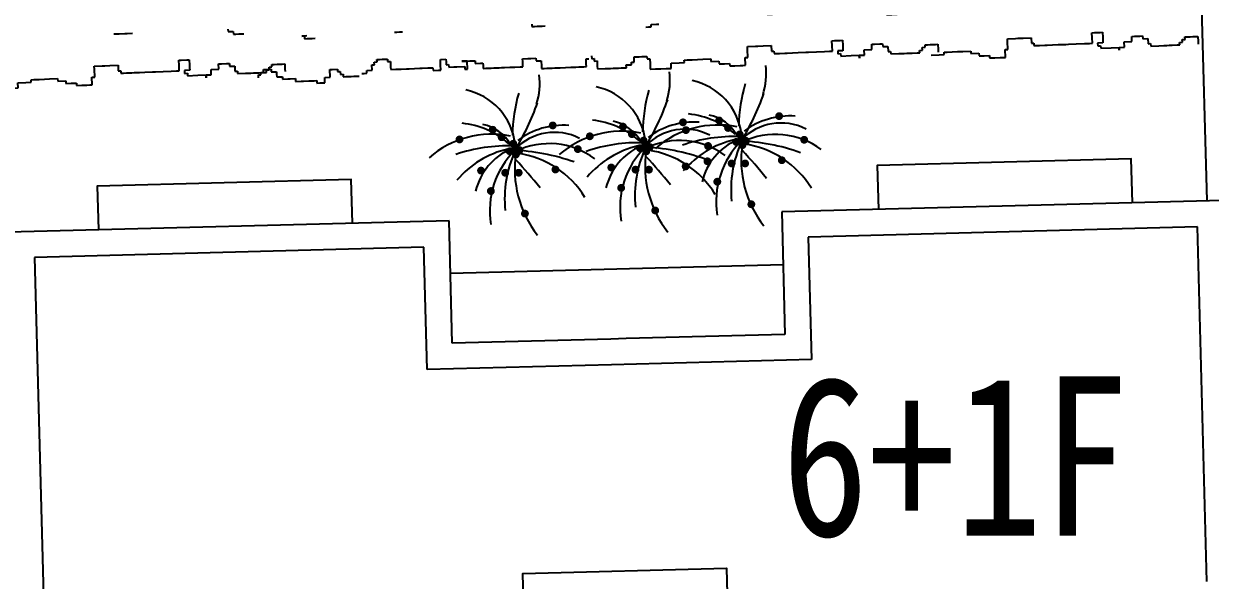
# Model space of a CAD drawing. Extents: x 302512 to 1034855, y -184136 to 410364.
# Drawn here: x 548761 to 567161, y -30186 to -21555 of the extents above; entities that cross this region are included whole.
import ezdxf

# ---------------------------------------------------------------- set-up
doc = ezdxf.new("R2010")
doc.units = 0
doc.header["$MEASUREMENT"] = 0
for name, color, linetype in [('TREE', 3, 'Continuous'), ('WALL', 4, 'Continuous'), ('WZ', 2, 'Continuous'), ('总图线11', 41, 'Continuous'), ('树', 80, 'Continuous'), ('环境', 8, 'Continuous')]:
    doc.layers.add(name, color=color, linetype=linetype)
doc.styles.add('-黑体', font='', dxfattribs={"width": 0.8})
doc.styles.get('-黑体').set_extended_font_data('黑体')

# ---------------------------------------------------------------- blocks, each defined once
blk = doc.blocks.new('A$C1DC86410')
at = {"layer": 'WZ'}
for p, q in [((2100.231635808945, 14919.89505699277), (8940.231635808945, 14919.89505699277)), ((8940.231635808945, 14919.89505699277), (8940.231635808945, 13019.89505699277)), ((14100.23163580894, 14919.89505699277), (20940.23163580894, 14919.89505699277)), ((14100.23163580894, 13019.89505699277), (14100.23163580894, 14919.89505699277)), ((2500.231635808945, 14519.89505700022), (8540.23163574934, 14519.89505697787)), ((2500.231635808945, 9019.89505700022), (2500.231635808945, 14519.89505700022)), ((8540.23163574934, 14519.89505697787), (8540.231635928154, 12619.89505699277)), ((14500.23163580894, 14519.89505699277), (20540.23163580894, 14519.89505699277)), ((14500.23163574934, 12619.89505700022), (14500.23163580894, 14519.89505699277)), ((20540.23163580894, 14519.89505699277), (20540.23163580894, 9019.89505699277)), ((8940.231635808945, 13019.89505699277), (11400.23163580894, 13019.89505699277)), ((11400.23163580894, 13019.89505699277), (11640.23163580894, 13019.89505699277)), ((11640.23163580894, 13019.89505699277), (14100.23163580894, 13019.89505699277)), ((8540.231635928154, 12619.89505699277), (11640.23163580894, 12619.89505699277)), ((11640.23163580894, 12619.89505699277), (14500.23163574934, 12619.89505700022))]:
    blk.add_line(p, q, dxfattribs=at)
for points in [[(3500.231635808945, 14919.89505699277), (3500.231635808945, 15599.89505699277), (7440.231635808945, 15599.89505699277), (7440.231635808945, 14919.89505699277)], [(15600.23163580894, 14919.89505699277), (15600.23163580894, 15599.89505699277), (19540.23163580894, 15599.89505699277), (19540.23163580894, 14919.89505699277)], [(8940.231635808945, 14099.89505699277), (14100.23163580894, 14099.89505700022)], [(12860.23163580894, 2879.89505700022), (13100.23163580894, 2879.89505700022), (13100.23163580894, 9419.89505699277), (9940.23163586855, 9419.89505699277), (9940.23163586855, 2880.792160868645), (10180.23163586855, 2879.895056992769)]]:
    blk.add_lwpolyline(points, dxfattribs=at)
blk = doc.blocks.new('M_F21')
at = {"color": 3, "linetype": 'Continuous'}
for p, q in [((-3012.944230197692, 96.53040555106963), (-2983.991665451058, 96.53040555106963)), ((-3012.944230197692, 96.53040555106963), (-3012.944230197692, 96.53040555106963)), ((-2958.658171297752, 96.53040555106963), (-3012.944230197692, 96.53040555106963)), ((-2983.991665451058, 96.53040555106963), (-2983.991665451058, 67.59728470266418)), ((-2983.991665451058, 67.59728470266418), (-2958.658171297752, 67.59728470266418)), ((-2958.658171297752, 67.59728470266418), (-2929.705606551118, 67.59728470266418)), ((-2958.658171297752, 67.59728470266418), (-2958.658171297752, 67.59728470266418)), ((-2929.705606551118, 67.59728470266418), (-2904.372112397812, 67.59728470266418)), ((-2929.705606551118, 67.59728470266418), (-2929.705606551118, 67.59728470266418)), ((-2904.372112397812, 67.59728470266418), (-2875.419547651178, 67.59728470266418)), ((-2904.372112397812, 67.59728470266418), (-2904.372112397812, 67.59728470266418)), ((-2875.419547651178, 67.59728470266418), (-2875.419547651178, 67.59728470266418)), ((-2053.890522965425, 96.53040555106963), (-2028.55702881212, 96.53040555106963)), ((-2028.55702881212, 96.53040555106963), (-1999.604464065485, 96.53040555106963)), ((-2028.55702881212, 96.53040555106963), (-2028.55702881212, 96.53040555106963)), ((-1999.604464065485, 96.53040555106963), (-1970.651899318851, 96.53040555106963)), ((-1999.604464065485, 96.53040555106963), (-1999.604464065485, 96.53040555106963)), ((-1970.651899318851, 96.53040555106963), (-1970.651899318851, 96.53040555106963)), ((-631.595779787006, 121.8468862934224), (-631.595779787006, 96.53040555106963)), ((-631.595779787006, 96.53040555106963), (-602.6432150403707, 96.53040555106963)), ((-631.595779787006, 96.53040555106963), (-631.595779787006, 96.53040555106963)), ((-602.6432150403707, 96.53040555106963), (-577.3097208870659, 96.53040555106963)), ((-602.6432150403707, 96.53040555106963), (-602.6432150403707, 96.53040555106963)), ((-577.3097208870659, 96.53040555106963), (-548.3571561404315, 96.53040555106963)), ((-577.3097208870659, 96.53040555106963), (-577.3097208870659, 96.53040555106963)), ((-548.3571561404315, 96.53040555106963), (-523.0236619871266, 96.53040555106963)), ((-548.3571561404315, 96.53040555106963), (-548.3571561404315, 96.53040555106963)), ((-523.0236619871266, 96.53040555106963), (-494.0710972404913, 96.53040555106963)), ((-523.0236619871266, 96.53040555106963), (-523.0236619871266, 96.53040555106963)), ((-494.0710972404913, 96.53040555106963), (-494.0710972404913, 96.53040555106963)), ((544.6021630450196, 42.28080396031146), (573.5547277916558, 42.28080396031146)), ((573.5547277916558, 42.28080396031146), (602.5072925382883, 42.28080396031146)), ((573.5547277916558, 42.28080396031146), (573.5547277916558, 42.28080396031146)), ((602.5072925382883, 67.59728470266418), (656.7933514382294, 67.59728470266418)), ((602.5072925382883, 67.59728470266418), (602.5072925382883, 67.59728470266418)), ((602.5072925382883, 42.28080396031146), (602.5072925382883, 67.59728470266418)), ((602.5072925382883, 42.28080396031146), (602.5072925382883, 42.28080396031146)), ((656.7933514382294, 67.59728470266418), (682.1268455915342, 67.59728470266418)), ((656.7933514382294, 67.59728470266418), (656.7933514382294, 67.59728470266418)), ((682.1268455915342, 67.59728470266418), (682.1268455915342, 67.59728470266418)), ((1804.038729523621, 121.8468862934224), (1858.324788423561, 121.8468862934224)), ((1858.324788423561, 121.8468862934224), (1916.229917916829, 121.8468862934224)), ((1858.324788423561, 121.8468862934224), (1858.324788423561, 121.8468862934224)), ((1916.229917916829, 121.8468862934224), (1941.563412070134, 121.8468862934224)), ((1916.229917916829, 121.8468862934224), (1916.229917916829, 121.8468862934224)), ((1941.563412070134, 121.8468862934224), (1995.849470970075, 121.8468862934224)), ((1941.563412070134, 121.8468862934224), (1941.563412070134, 121.8468862934224)), ((1995.849470970075, 121.8468862934224), (1995.849470970075, 121.8468862934224)), ((2983.855742948977, 121.8468862934224), (2983.855742948977, 96.53040555106963)), ((2983.855742948977, 96.53040555106963), (3038.141801848917, 96.53040555106963)), ((2983.855742948977, 96.53040555106963), (2983.855742948977, 96.53040555106963)), ((3038.141801848917, 96.53040555106963), (3038.141801848917, 67.59728470266418)), ((3038.141801848917, 67.59728470266418), (3063.47529600222, 67.59728470266418)), ((3063.47529600222, 67.59728470266418), (3092.427860748856, 67.59728470266418)), ((3063.47529600222, 67.59728470266418), (3063.47529600222, 67.59728470266418)), ((3092.427860748856, 67.59728470266418), (3117.761354902159, 67.59728470266418)), ((3092.427860748856, 67.59728470266418), (3092.427860748856, 67.59728470266418)), ((3117.761354902159, 67.59728470266418), (3146.713919648795, 67.59728470266418)), ((3117.761354902159, 67.59728470266418), (3117.761354902159, 67.59728470266418)), ((3146.713919648795, 67.59728470266418), (3146.713919648795, 67.59728470266418)), ((-3421.899207243904, -232.5838440995267), (-3396.565713090598, -232.5838440995267)), ((-3421.899207243904, -261.5169649479303), (-3421.899207243904, -232.5838440995267)), ((-3396.565713090598, -232.5838440995267), (-3367.613148343964, -232.5838440995267)), ((-3396.565713090598, -232.5838440995267), (-3396.565713090598, -232.5838440995267)), ((-3367.613148343964, -232.5838440995267), (-3342.279654190659, -232.5838440995267)), ((-3367.613148343964, -232.5838440995267), (-3367.613148343964, -232.5838440995267)), ((-3342.279654190659, -232.5838440995267), (-3342.279654190659, -261.5169649479303)), ((-3342.279654190659, -232.5838440995267), (-3342.279654190659, -232.5838440995267)), ((-2299.987323311818, -232.5838440995267), (-2274.653829158513, -232.5838440995267)), ((-2299.987323311818, -286.833445690283), (-2299.987323311818, -232.5838440995267)), ((-2274.653829158513, -203.6507232511231), (-2245.701264411879, -203.6507232511231)), ((-2274.653829158513, -203.6507232511231), (-2274.653829158513, -203.6507232511231)), ((-2274.653829158513, -232.5838440995267), (-2274.653829158513, -203.6507232511231)), ((-2245.701264411879, -178.3342425087685), (-2220.367770258573, -178.3342425087685)), ((-2245.701264411879, -178.3342425087685), (-2245.701264411879, -178.3342425087685)), ((-2245.701264411879, -203.6507232511231), (-2245.701264411879, -178.3342425087685)), ((-2245.701264411879, -203.6507232511231), (-2245.701264411879, -203.6507232511231)), ((-2220.367770258573, -178.3342425087685), (-2191.415205511938, -178.3342425087685)), ((-2220.367770258573, -178.3342425087685), (-2220.367770258573, -178.3342425087685)), ((-2191.415205511938, -178.3342425087685), (-2162.462640765304, -178.3342425087685)), ((-2191.415205511938, -178.3342425087685), (-2191.415205511938, -178.3342425087685)), ((-2162.462640765304, -178.3342425087685), (-2137.129146611998, -178.3342425087685)), ((-2162.462640765304, -178.3342425087685), (-2162.462640765304, -178.3342425087685)), ((-2137.129146611998, -178.3342425087685), (-2137.129146611998, -203.6507232511231)), ((-2137.129146611998, -203.6507232511231), (-2108.176581865364, -203.6507232511231)), ((-2108.176581865364, -203.6507232511231), (-2108.176581865364, -232.5838440995267)), ((-2108.176581865364, -203.6507232511231), (-2108.176581865364, -203.6507232511231)), ((-2108.176581865364, -232.5838440995267), (-2108.176581865364, -261.5169649479303)), ((-2108.176581865364, -232.5838440995267), (-2108.176581865364, -232.5838440995267)), ((-1590.649487019273, -203.6507232511231), (-1532.744357526004, -203.6507232511231)), ((-1590.649487019273, -203.6507232511231), (-1590.649487019273, -203.6507232511231)), ((-1590.649487019273, -261.5169649479303), (-1590.649487019273, -203.6507232511231)), ((-1532.744357526004, -203.6507232511231), (-1532.744357526004, -232.5838440995267)), ((-1532.744357526004, -203.6507232511231), (-1532.744357526004, -203.6507232511231)), ((-1532.744357526004, -232.5838440995267), (-1532.744357526004, -261.5169649479303)), ((-1532.744357526004, -232.5838440995267), (-1532.744357526004, -232.5838440995267)), ((-1369.886180826185, -232.5838440995267), (-1315.600121926245, -232.5838440995267)), ((-1315.600121926245, -232.5838440995267), (-1369.886180826185, -232.5838440995267)), ((-1315.600121926245, -232.5838440995267), (-1286.647557179611, -232.5838440995267)), ((-1315.600121926245, -232.5838440995267), (-1315.600121926245, -232.5838440995267)), ((-1315.600121926245, -315.7665665386885), (-1315.600121926245, -232.5838440995267)), ((-1286.647557179611, -232.5838440995267), (-1261.314063026306, -232.5838440995267)), ((-1286.647557179611, -232.5838440995267), (-1286.647557179611, -232.5838440995267)), ((-1261.314063026306, -232.5838440995267), (-1232.361498279671, -232.5838440995267)), ((-1261.314063026306, -232.5838440995267), (-1261.314063026306, -232.5838440995267)), ((-1232.361498279671, -232.5838440995267), (-1232.361498279671, -261.5169649479303)), ((-740.1678975868845, -232.5838440995267), (-685.8818386869452, -232.5838440995267)), ((-740.1678975868845, -261.5169649479303), (-740.1678975868845, -232.5838440995267)), ((-685.8818386869452, -232.5838440995267), (-656.9292739403108, -232.5838440995267)), ((-685.8818386869452, -232.5838440995267), (-685.8818386869452, -232.5838440995267)), ((-656.9292739403108, -232.5838440995267), (-602.6432150403707, -232.5838440995267)), ((-656.9292739403108, -232.5838440995267), (-656.9292739403108, -232.5838440995267)), ((-602.6432150403707, -232.5838440995267), (-602.6432150403707, -261.5169649479303)), ((-602.6432150403707, -232.5838440995267), (-602.6432150403707, -232.5838440995267)), ((-27.21099070101081, -232.5838440995267), (-27.21099070101081, -261.5169649479303)), ((1586.894493923861, -203.6507232511231), (1670.133117570436, -203.6507232511231)), ((1586.894493923861, -232.5838440995267), (1586.894493923861, -203.6507232511231)), ((1586.894493923861, -232.5838440995267), (1586.894493923861, -232.5838440995267)), ((1586.894493923861, -315.7665665386885), (1586.894493923861, -232.5838440995267)), ((1670.133117570436, -203.6507232511231), (1695.466611723741, -203.6507232511231)), ((1670.133117570436, -203.6507232511231), (1670.133117570436, -203.6507232511231)), ((1695.466611723741, -203.6507232511231), (1749.752670623682, -203.6507232511231)), ((1695.466611723741, -203.6507232511231), (1695.466611723741, -203.6507232511231)), ((1749.752670623682, -203.6507232511231), (1832.991294270254, -203.6507232511231)), ((1749.752670623682, -203.6507232511231), (1749.752670623682, -203.6507232511231)), ((1832.991294270254, -203.6507232511231), (1832.991294270254, -261.5169649479303)), ((2462.709577509555, -178.3342425087685), (2488.043071662862, -178.3342425087685)), ((2462.709577509555, -178.3342425087685), (2462.709577509555, -178.3342425087685)), ((2462.709577509555, -232.5838440995267), (2462.709577509555, -178.3342425087685)), ((2462.709577509555, -232.5838440995267), (2462.709577509555, -232.5838440995267)), ((2462.709577509555, -286.833445690283), (2462.709577509555, -232.5838440995267)), ((2488.043071662862, -178.3342425087685), (2545.94820115613, -178.3342425087685)), ((2488.043071662862, -178.3342425087685), (2488.043071662862, -178.3342425087685)), ((2545.94820115613, -178.3342425087685), (2571.281695309433, -178.3342425087685)), ((2545.94820115613, -178.3342425087685), (2545.94820115613, -178.3342425087685)), ((2571.281695309433, -178.3342425087685), (2571.281695309433, -232.5838440995267)), ((2571.281695309433, -232.5838440995267), (2571.281695309433, -261.5169649479303)), ((2571.281695309433, -232.5838440995267), (2571.281695309433, -232.5838440995267)), ((2871.664554555766, -232.5838440995267), (2900.617119302402, -232.5838440995267)), ((2871.664554555766, -286.833445690283), (2871.664554555766, -232.5838440995267)), ((2900.617119302402, -232.5838440995267), (2954.903178202341, -232.5838440995267)), ((2900.617119302402, -232.5838440995267), (2900.617119302402, -232.5838440995267)), ((2954.903178202341, -232.5838440995267), (2983.855742948977, -232.5838440995267)), ((2954.903178202341, -232.5838440995267), (2954.903178202341, -232.5838440995267)), ((2983.855742948977, -232.5838440995267), (2983.855742948977, -261.5169649479303)), ((-3476.185266143844, -286.833445690283), (-3450.851771990539, -286.833445690283)), ((-3476.185266143844, -286.833445690283), (-3476.185266143844, -286.833445690283)), ((-3476.185266143844, -315.7665665386885), (-3476.185266143844, -286.833445690283)), ((-3450.851771990539, -261.5169649479303), (-3421.899207243904, -261.5169649479303)), ((-3450.851771990539, -286.833445690283), (-3450.851771990539, -261.5169649479303)), ((-3342.279654190659, -261.5169649479303), (-3313.327089444025, -261.5169649479303)), ((-3342.279654190659, -261.5169649479303), (-3342.279654190659, -261.5169649479303)), ((-3313.327089444025, -261.5169649479303), (-3287.99359529072, -261.5169649479303)), ((-3313.327089444025, -261.5169649479303), (-3313.327089444025, -261.5169649479303)), ((-3287.99359529072, -261.5169649479303), (-3287.99359529072, -286.833445690283)), ((-3287.99359529072, -261.5169649479303), (-3287.99359529072, -261.5169649479303)), ((-3287.99359529072, -286.833445690283), (-3287.99359529072, -315.7665665386885)), ((-3287.99359529072, -286.833445690283), (-3287.99359529072, -286.833445690283)), ((-3287.99359529072, -315.7665665386885), (-3259.041030544086, -315.7665665386885)), ((-3287.99359529072, -315.7665665386885), (-3287.99359529072, -315.7665665386885)), ((-3259.041030544086, -315.7665665386885), (-3230.088465797451, -315.7665665386885)), ((-3259.041030544086, -315.7665665386885), (-3259.041030544086, -315.7665665386885)), ((-3230.088465797451, -315.7665665386885), (-3230.088465797451, -341.0830472810412)), ((-3230.088465797451, -341.0830472810412), (-3175.802406897511, -341.0830472810412)), ((-3175.802406897511, -341.0830472810412), (-3150.468912744205, -341.0830472810412)), ((-3175.802406897511, -341.0830472810412), (-3175.802406897511, -341.0830472810412)), ((-3150.468912744205, -341.0830472810412), (-3096.182853844266, -341.0830472810412)), ((-3150.468912744205, -341.0830472810412), (-3150.468912744205, -341.0830472810412)), ((-3096.182853844266, -341.0830472810412), (-3096.182853844266, -370.0161681294448)), ((-2792.180924004604, -341.0830472810412), (-2737.894865104665, -341.0830472810412)), ((-2792.180924004604, -395.3326488717994), (-2792.180924004604, -341.0830472810412)), ((-2737.894865104665, -261.5169649479303), (-2712.561370951359, -261.5169649479303)), ((-2737.894865104665, -261.5169649479303), (-2737.894865104665, -261.5169649479303)), ((-2737.894865104665, -341.0830472810412), (-2737.894865104665, -261.5169649479303)), ((-2712.561370951359, -261.5169649479303), (-2658.275312051419, -261.5169649479303)), ((-2712.561370951359, -261.5169649479303), (-2712.561370951359, -261.5169649479303)), ((-2658.275312051419, -261.5169649479303), (-2658.275312051419, -286.833445690283)), ((-2658.275312051419, -261.5169649479303), (-2658.275312051419, -261.5169649479303)), ((-2658.275312051419, -286.833445690283), (-2629.322747304785, -286.833445690283)), ((-2658.275312051419, -286.833445690283), (-2658.275312051419, -286.833445690283)), ((-2629.322747304785, -286.833445690283), (-2629.322747304785, -315.7665665386885)), ((-2629.322747304785, -315.7665665386885), (-2600.37018255815, -315.7665665386885)), ((-2600.37018255815, -315.7665665386885), (-2600.37018255815, -341.0830472810412)), ((-2600.37018255815, -341.0830472810412), (-2575.036688404845, -341.0830472810412)), ((-2575.036688404845, -341.0830472810412), (-2546.084123658211, -341.0830472810412)), ((-2575.036688404845, -341.0830472810412), (-2575.036688404845, -341.0830472810412)), ((-2546.084123658211, -341.0830472810412), (-2520.750629504906, -341.0830472810412)), ((-2546.084123658211, -341.0830472810412), (-2546.084123658211, -341.0830472810412)), ((-2520.750629504906, -341.0830472810412), (-2491.798064758272, -341.0830472810412)), ((-2520.750629504906, -341.0830472810412), (-2520.750629504906, -341.0830472810412)), ((-2491.798064758272, -341.0830472810412), (-2466.464570604966, -341.0830472810412)), ((-2491.798064758272, -341.0830472810412), (-2491.798064758272, -341.0830472810412)), ((-2466.464570604966, -341.0830472810412), (-2437.512005858332, -341.0830472810412)), ((-2466.464570604966, -341.0830472810412), (-2466.464570604966, -341.0830472810412)), ((-2437.512005858332, -341.0830472810412), (-2437.512005858332, -341.0830472810412)), ((-2408.559441111697, -315.7665665386885), (-2383.225946958391, -315.7665665386885)), ((-2383.225946958391, -315.7665665386885), (-2354.273382211757, -315.7665665386885)), ((-2383.225946958391, -315.7665665386885), (-2383.225946958391, -315.7665665386885)), ((-2354.273382211757, -286.833445690283), (-2299.987323311818, -286.833445690283)), ((-2354.273382211757, -315.7665665386885), (-2354.273382211757, -286.833445690283)), ((-2354.273382211757, -315.7665665386885), (-2354.273382211757, -315.7665665386885)), ((-2108.176581865364, -261.5169649479303), (-2108.176581865364, -286.833445690283)), ((-2108.176581865364, -261.5169649479303), (-2108.176581865364, -261.5169649479303)), ((-2108.176581865364, -286.833445690283), (-2053.890522965425, -286.833445690283)), ((-2108.176581865364, -286.833445690283), (-2108.176581865364, -286.833445690283)), ((-2053.890522965425, -286.833445690283), (-2028.55702881212, -286.833445690283)), ((-2053.890522965425, -286.833445690283), (-2053.890522965425, -286.833445690283)), ((-2028.55702881212, -286.833445690283), (-1999.604464065485, -286.833445690283)), ((-2028.55702881212, -286.833445690283), (-2028.55702881212, -286.833445690283)), ((-1999.604464065485, -286.833445690283), (-1945.318405165545, -286.833445690283)), ((-1999.604464065485, -286.833445690283), (-1999.604464065485, -286.833445690283)), ((-1945.318405165545, -286.833445690283), (-1916.365840418911, -286.833445690283)), ((-1945.318405165545, -286.833445690283), (-1945.318405165545, -286.833445690283)), ((-1916.365840418911, -286.833445690283), (-1862.079781518971, -286.833445690283)), ((-1916.365840418911, -286.833445690283), (-1916.365840418911, -286.833445690283)), ((-1862.079781518971, -286.833445690283), (-1807.793722619032, -286.833445690283)), ((-1862.079781518971, -286.833445690283), (-1862.079781518971, -286.833445690283)), ((-1807.793722619032, -286.833445690283), (-1782.460228465727, -286.833445690283)), ((-1807.793722619032, -286.833445690283), (-1807.793722619032, -286.833445690283)), ((-1782.460228465727, -286.833445690283), (-1724.555098972458, -286.833445690283)), ((-1782.460228465727, -286.833445690283), (-1782.460228465727, -286.833445690283)), ((-1724.555098972458, -286.833445690283), (-1670.269040072518, -286.833445690283)), ((-1724.555098972458, -286.833445690283), (-1724.555098972458, -286.833445690283)), ((-1670.269040072518, -286.833445690283), (-1670.269040072518, -315.7665665386885)), ((-1670.269040072518, -286.833445690283), (-1670.269040072518, -286.833445690283)), ((-1670.269040072518, -315.7665665386885), (-1615.982981172578, -315.7665665386885)), ((-1615.982981172578, -315.7665665386885), (-1590.649487019273, -315.7665665386885)), ((-1615.982981172578, -315.7665665386885), (-1615.982981172578, -315.7665665386885)), ((-1590.649487019273, -261.5169649479303), (-1590.649487019273, -261.5169649479303)), ((-1590.649487019273, -315.7665665386885), (-1590.649487019273, -261.5169649479303)), ((-1590.649487019273, -315.7665665386885), (-1590.649487019273, -315.7665665386885)), ((-1532.744357526004, -261.5169649479303), (-1507.410863372699, -261.5169649479303)), ((-1532.744357526004, -261.5169649479303), (-1532.744357526004, -261.5169649479303)), ((-1507.410863372699, -261.5169649479303), (-1507.410863372699, -286.833445690283)), ((-1507.410863372699, -286.833445690283), (-1453.124804472759, -286.833445690283)), ((-1453.124804472759, -286.833445690283), (-1424.172239726125, -286.833445690283)), ((-1453.124804472759, -286.833445690283), (-1453.124804472759, -286.833445690283)), ((-1424.172239726125, -286.833445690283), (-1340.93361607955, -286.833445690283)), ((-1424.172239726125, -286.833445690283), (-1424.172239726125, -286.833445690283)), ((-1340.93361607955, -286.833445690283), (-1340.93361607955, -315.7665665386885)), ((-1340.93361607955, -315.7665665386885), (-1315.600121926245, -315.7665665386885)), ((-1315.600121926245, -315.7665665386885), (-1315.600121926245, -315.7665665386885)), ((-1232.361498279671, -261.5169649479303), (-1178.075439379732, -261.5169649479303)), ((-1178.075439379732, -261.5169649479303), (-1152.741945226427, -261.5169649479303)), ((-1178.075439379732, -261.5169649479303), (-1178.075439379732, -261.5169649479303)), ((-1152.741945226427, -261.5169649479303), (-1152.741945226427, -286.833445690283)), ((-1152.741945226427, -261.5169649479303), (-1152.741945226427, -261.5169649479303)), ((-1152.741945226427, -286.833445690283), (-1152.741945226427, -315.7665665386885)), ((-1152.741945226427, -286.833445690283), (-1152.741945226427, -286.833445690283)), ((-1152.741945226427, -315.7665665386885), (-1123.789380479792, -315.7665665386885)), ((-1152.741945226427, -315.7665665386885), (-1152.741945226427, -315.7665665386885)), ((-1123.789380479792, -315.7665665386885), (-1069.503321579852, -315.7665665386885)), ((-1123.789380479792, -315.7665665386885), (-1123.789380479792, -315.7665665386885)), ((-1069.503321579852, -315.7665665386885), (-1040.550756833218, -315.7665665386885)), ((-1069.503321579852, -315.7665665386885), (-1069.503321579852, -315.7665665386885)), ((-1040.550756833218, -315.7665665386885), (-1015.217262679913, -315.7665665386885)), ((-1040.550756833218, -315.7665665386885), (-1040.550756833218, -315.7665665386885)), ((-1015.217262679913, -315.7665665386885), (-986.2646979332776, -315.7665665386885)), ((-1015.217262679913, -315.7665665386885), (-1015.217262679913, -315.7665665386885)), ((-986.2646979332776, -315.7665665386885), (-960.9312037799727, -315.7665665386885)), ((-986.2646979332776, -315.7665665386885), (-986.2646979332776, -315.7665665386885)), ((-960.9312037799727, -315.7665665386885), (-931.9786390333384, -315.7665665386885)), ((-960.9312037799727, -315.7665665386885), (-960.9312037799727, -315.7665665386885)), ((-931.9786390333384, -315.7665665386885), (-877.6925801333991, -315.7665665386885)), ((-931.9786390333384, -315.7665665386885), (-931.9786390333384, -315.7665665386885)), ((-877.6925801333991, -315.7665665386885), (-848.7400153867638, -315.7665665386885)), ((-877.6925801333991, -315.7665665386885), (-877.6925801333991, -315.7665665386885)), ((-848.7400153867638, -315.7665665386885), (-823.406521233459, -315.7665665386885)), ((-848.7400153867638, -315.7665665386885), (-848.7400153867638, -315.7665665386885)), ((-823.406521233459, -315.7665665386885), (-769.1204623335198, -315.7665665386885)), ((-823.406521233459, -315.7665665386885), (-823.406521233459, -315.7665665386885)), ((-769.1204623335198, -315.7665665386885), (-740.1678975868845, -315.7665665386885)), ((-769.1204623335198, -315.7665665386885), (-769.1204623335198, -315.7665665386885)), ((-740.1678975868845, -261.5169649479303), (-740.1678975868845, -261.5169649479303)), ((-740.1678975868845, -315.7665665386885), (-740.1678975868845, -261.5169649479303)), ((-602.6432150403707, -261.5169649479303), (-548.3571561404315, -261.5169649479303)), ((-548.3571561404315, -261.5169649479303), (-548.3571561404315, -315.7665665386885)), ((-548.3571561404315, -315.7665665386885), (-548.3571561404315, -341.0830472810412)), ((-548.3571561404315, -315.7665665386885), (-548.3571561404315, -315.7665665386885)), ((-548.3571561404315, -341.0830472810412), (-523.0236619871266, -341.0830472810412)), ((-548.3571561404315, -341.0830472810412), (-548.3571561404315, -341.0830472810412)), ((-523.0236619871266, -341.0830472810412), (-494.0710972404913, -341.0830472810412)), ((-523.0236619871266, -341.0830472810412), (-523.0236619871266, -341.0830472810412)), ((-494.0710972404913, -341.0830472810412), (-439.7850383405521, -341.0830472810412)), ((-494.0710972404913, -341.0830472810412), (-494.0710972404913, -341.0830472810412)), ((-439.7850383405521, -341.0830472810412), (-410.8324735939177, -341.0830472810412)), ((-439.7850383405521, -341.0830472810412), (-439.7850383405521, -341.0830472810412)), ((-410.8324735939177, -341.0830472810412), (-385.4989794406129, -341.0830472810412)), ((-410.8324735939177, -341.0830472810412), (-410.8324735939177, -341.0830472810412)), ((-385.4989794406129, -341.0830472810412), (-356.5464146939776, -341.0830472810412)), ((-385.4989794406129, -341.0830472810412), (-385.4989794406129, -341.0830472810412)), ((-356.5464146939776, -341.0830472810412), (-302.2603557940383, -341.0830472810412)), ((-356.5464146939776, -341.0830472810412), (-356.5464146939776, -341.0830472810412)), ((-302.2603557940383, -341.0830472810412), (-247.9742968940982, -341.0830472810412)), ((-302.2603557940383, -341.0830472810412), (-302.2603557940383, -341.0830472810412)), ((-247.9742968940982, -341.0830472810412), (-193.688237994159, -341.0830472810412)), ((-247.9742968940982, -341.0830472810412), (-247.9742968940982, -341.0830472810412)), ((-193.688237994159, -341.0830472810412), (-164.7356732475246, -341.0830472810412)), ((-193.688237994159, -341.0830472810412), (-193.688237994159, -341.0830472810412)), ((-164.7356732475246, -341.0830472810412), (-110.4496143475844, -341.0830472810412)), ((-164.7356732475246, -341.0830472810412), (-164.7356732475246, -341.0830472810412)), ((-110.4496143475844, -341.0830472810412), (-85.11612019427957, -341.0830472810412)), ((-110.4496143475844, -341.0830472810412), (-110.4496143475844, -341.0830472810412)), ((-85.11612019427957, -261.5169649479303), (-56.16355544764519, -261.5169649479303)), ((-85.11612019427957, -261.5169649479303), (-85.11612019427957, -261.5169649479303)), ((-85.11612019427957, -315.7665665386885), (-85.11612019427957, -261.5169649479303)), ((-85.11612019427957, -315.7665665386885), (-85.11612019427957, -315.7665665386885)), ((-85.11612019427957, -341.0830472810412), (-85.11612019427957, -315.7665665386885)), ((-85.11612019427957, -341.0830472810412), (-85.11612019427957, -341.0830472810412)), ((-56.16355544764519, -261.5169649479303), (-56.16355544764519, -261.5169649479303)), ((-27.21099070101081, -261.5169649479303), (-1.87749654770505, -261.5169649479303)), ((-1.87749654770505, -261.5169649479303), (-1.87749654770505, -286.833445690283)), ((-1.87749654770505, -286.833445690283), (27.07506819892933, -286.833445690283)), ((-1.87749654770505, -286.833445690283), (-1.87749654770505, -286.833445690283)), ((27.07506819892933, -286.833445690283), (27.07506819892933, -315.7665665386885)), ((27.07506819892933, -286.833445690283), (27.07506819892933, -286.833445690283)), ((27.07506819892933, -315.7665665386885), (27.07506819892933, -341.0830472810412)), ((27.07506819892933, -315.7665665386885), (27.07506819892933, -315.7665665386885)), ((27.07506819892933, -341.0830472810412), (27.07506819892933, -370.0161681294448)), ((27.07506819892933, -341.0830472810412), (27.07506819892933, -341.0830472810412)), ((327.4579274452626, -341.0830472810412), (352.7914215985656, -341.0830472810412)), ((327.4579274452626, -370.0161681294448), (327.4579274452626, -341.0830472810412)), ((352.7914215985656, -341.0830472810412), (381.7439863452018, -341.0830472810412)), ((352.7914215985656, -341.0830472810412), (352.7914215985656, -341.0830472810412)), ((381.7439863452018, -315.7665665386885), (410.6965510918362, -315.7665665386885)), ((381.7439863452018, -341.0830472810412), (381.7439863452018, -315.7665665386885)), ((410.6965510918362, -261.5169649479303), (464.9826099917755, -261.5169649479303)), ((410.6965510918362, -261.5169649479303), (410.6965510918362, -261.5169649479303)), ((410.6965510918362, -315.7665665386885), (410.6965510918362, -261.5169649479303)), ((464.9826099917755, -261.5169649479303), (490.3161041450803, -261.5169649479303)), ((464.9826099917755, -261.5169649479303), (464.9826099917755, -261.5169649479303)), ((490.3161041450803, -261.5169649479303), (519.2686688917165, -261.5169649479303)), ((490.3161041450803, -261.5169649479303), (490.3161041450803, -261.5169649479303)), ((519.2686688917165, -261.5169649479303), (544.6021630450196, -261.5169649479303)), ((519.2686688917165, -261.5169649479303), (519.2686688917165, -261.5169649479303)), ((544.6021630450196, -261.5169649479303), (544.6021630450196, -286.833445690283)), ((544.6021630450196, -286.833445690283), (573.5547277916558, -286.833445690283)), ((573.5547277916558, -286.833445690283), (573.5547277916558, -341.0830472810412)), ((573.5547277916558, -341.0830472810412), (573.5547277916558, -370.0161681294448)), ((573.5547277916558, -341.0830472810412), (573.5547277916558, -341.0830472810412)), ((790.6989633914127, -341.0830472810412), (873.9375870379881, -341.0830472810412)), ((790.6989633914127, -395.3326488717994), (790.6989633914127, -341.0830472810412)), ((873.9375870379881, -341.0830472810412), (928.2236459379274, -341.0830472810412)), ((873.9375870379881, -341.0830472810412), (873.9375870379881, -341.0830472810412)), ((928.2236459379274, -315.7665665386885), (957.1762106845617, -315.7665665386885)), ((928.2236459379274, -341.0830472810412), (928.2236459379274, -315.7665665386885)), ((957.1762106845617, -315.7665665386885), (1011.462269584503, -315.7665665386885)), ((957.1762106845617, -315.7665665386885), (957.1762106845617, -315.7665665386885)), ((1011.462269584503, -315.7665665386885), (1065.748328484442, -315.7665665386885)), ((1011.462269584503, -315.7665665386885), (1011.462269584503, -315.7665665386885)), ((1065.748328484442, -315.7665665386885), (1120.034387384381, -315.7665665386885)), ((1065.748328484442, -315.7665665386885), (1065.748328484442, -315.7665665386885)), ((1120.034387384381, -315.7665665386885), (1203.273011030955, -315.7665665386885)), ((1120.034387384381, -315.7665665386885), (1120.034387384381, -315.7665665386885)), ((1203.273011030955, -315.7665665386885), (1203.273011030955, -341.0830472810412)), ((1203.273011030955, -341.0830472810412), (1286.511634677528, -341.0830472810412)), ((1286.511634677528, -341.0830472810412), (1286.511634677528, -370.0161681294448)), ((1557.941929177228, -315.7665665386885), (1586.894493923861, -315.7665665386885)), ((1557.941929177228, -395.3326488717994), (1557.941929177228, -315.7665665386885)), ((1832.991294270254, -261.5169649479303), (1858.324788423561, -261.5169649479303)), ((1858.324788423561, -261.5169649479303), (1858.324788423561, -286.833445690283)), ((1858.324788423561, -286.833445690283), (1887.277353170195, -286.833445690283)), ((1858.324788423561, -286.833445690283), (1858.324788423561, -286.833445690283)), ((1887.277353170195, -286.833445690283), (1916.229917916829, -286.833445690283)), ((1887.277353170195, -286.833445690283), (1887.277353170195, -286.833445690283)), ((1916.229917916829, -286.833445690283), (1970.515976816769, -286.833445690283)), ((1916.229917916829, -286.833445690283), (1916.229917916829, -286.833445690283)), ((1970.515976816769, -286.833445690283), (1995.849470970075, -286.833445690283)), ((1970.515976816769, -286.833445690283), (1970.515976816769, -286.833445690283)), ((1995.849470970075, -286.833445690283), (2050.135529870015, -286.833445690283)), ((1995.849470970075, -286.833445690283), (1995.849470970075, -286.833445690283)), ((2050.135529870015, -286.833445690283), (2108.040659363283, -286.833445690283)), ((2050.135529870015, -286.833445690283), (2050.135529870015, -286.833445690283)), ((2108.040659363283, -286.833445690283), (2187.660212416527, -286.833445690283)), ((2108.040659363283, -286.833445690283), (2108.040659363283, -286.833445690283)), ((2187.660212416527, -286.833445690283), (2216.612777163162, -286.833445690283)), ((2187.660212416527, -286.833445690283), (2187.660212416527, -286.833445690283)), ((2216.612777163162, -286.833445690283), (2296.232330216408, -286.833445690283)), ((2216.612777163162, -286.833445690283), (2216.612777163162, -286.833445690283)), ((2296.232330216408, -286.833445690283), (2379.470953862981, -286.833445690283)), ((2296.232330216408, -286.833445690283), (2296.232330216408, -286.833445690283)), ((2379.470953862981, -286.833445690283), (2433.757012762921, -286.833445690283)), ((2379.470953862981, -286.833445690283), (2379.470953862981, -286.833445690283)), ((2433.757012762921, -286.833445690283), (2462.709577509555, -286.833445690283)), ((2433.757012762921, -286.833445690283), (2433.757012762921, -286.833445690283)), ((2462.709577509555, -286.833445690283), (2462.709577509555, -286.833445690283)), ((2516.995636409494, -286.833445690283), (2516.995636409494, -315.7665665386885)), ((2571.281695309433, -286.833445690283), (2516.995636409494, -286.833445690283)), ((2516.995636409494, -315.7665665386885), (2545.94820115613, -315.7665665386885)), ((2545.94820115613, -315.7665665386885), (2545.94820115613, -341.0830472810412)), ((2545.94820115613, -341.0830472810412), (2654.520318956009, -341.0830472810412)), ((2571.281695309433, -261.5169649479303), (2571.281695309433, -286.833445690283)), ((2571.281695309433, -261.5169649479303), (2571.281695309433, -261.5169649479303)), ((2571.281695309433, -286.833445690283), (2571.281695309433, -286.833445690283)), ((2654.520318956009, -341.0830472810412), (2737.758942602584, -341.0830472810412)), ((2654.520318956009, -341.0830472810412), (2654.520318956009, -341.0830472810412)), ((2737.758942602584, -341.0830472810412), (2792.045001502524, -341.0830472810412)), ((2737.758942602584, -370.0161681294448), (2737.758942602584, -341.0830472810412)), ((2737.758942602584, -341.0830472810412), (2737.758942602584, -370.0161681294448)), ((2792.045001502524, -286.833445690283), (2871.664554555766, -286.833445690283)), ((2792.045001502524, -341.0830472810412), (2792.045001502524, -286.833445690283)), ((2983.855742948977, -261.5169649479303), (3038.141801848917, -261.5169649479303)), ((3038.141801848917, -261.5169649479303), (3038.141801848917, -315.7665665386885)), ((3038.141801848917, -315.7665665386885), (3063.47529600222, -315.7665665386885)), ((3063.47529600222, -315.7665665386885), (3063.47529600222, -341.0830472810412)), ((3063.47529600222, -341.0830472810412), (3146.713919648795, -341.0830472810412)), ((3146.713919648795, -341.0830472810412), (3200.999978548734, -341.0830472810412)), ((3146.713919648795, -341.0830472810412), (3146.713919648795, -341.0830472810412)), ((3200.999978548734, -341.0830472810412), (3229.952543295371, -341.0830472810412)), ((3200.999978548734, -341.0830472810412), (3200.999978548734, -341.0830472810412)), ((3229.952543295371, -341.0830472810412), (3255.286037448674, -341.0830472810412)), ((3229.952543295371, -341.0830472810412), (3229.952543295371, -341.0830472810412)), ((3255.286037448674, -341.0830472810412), (3284.23860219531, -341.0830472810412)), ((3255.286037448674, -341.0830472810412), (3255.286037448674, -341.0830472810412)), ((3284.23860219531, -341.0830472810412), (3338.524661095249, -341.0830472810412)), ((3284.23860219531, -341.0830472810412), (3284.23860219531, -341.0830472810412)), ((3338.524661095249, -341.0830472810412), (3363.858155248552, -341.0830472810412)), ((3338.524661095249, -341.0830472810412), (3338.524661095249, -341.0830472810412)), ((3363.858155248552, -315.7665665386885), (3392.810719995188, -315.7665665386885)), ((3363.858155248552, -341.0830472810412), (3363.858155248552, -315.7665665386885)), ((3392.810719995188, -286.833445690283), (3421.763284741821, -286.833445690283)), ((3392.810719995188, -315.7665665386885), (3392.810719995188, -286.833445690283)), ((3421.763284741821, -261.5169649479303), (3447.096778895127, -261.5169649479303)), ((3421.763284741821, -261.5169649479303), (3421.763284741821, -261.5169649479303)), ((3421.763284741821, -286.833445690283), (3421.763284741821, -261.5169649479303)), ((3421.763284741821, -286.833445690283), (3421.763284741821, -286.833445690283)), ((3447.096778895127, -261.5169649479303), (3476.049343641764, -261.5169649479303)), ((3447.096778895127, -261.5169649479303), (3447.096778895127, -261.5169649479303)), ((3476.049343641764, -261.5169649479303), (3501.382837795067, -261.5169649479303)), ((3476.049343641764, -261.5169649479303), (3476.049343641764, -261.5169649479303)), ((3501.382837795067, -261.5169649479303), (3530.335402541703, -261.5169649479303)), ((3501.382837795067, -261.5169649479303), (3501.382837795067, -261.5169649479303)), ((3530.335402541703, -261.5169649479303), (3555.668896695006, -261.5169649479303)), ((3530.335402541703, -261.5169649479303), (3530.335402541703, -261.5169649479303)), ((3555.668896695006, -261.5169649479303), (3555.668896695006, -315.7665665386885)), ((3555.668896695006, -315.7665665386885), (3555.668896695006, -341.0830472810412)), ((3555.668896695006, -315.7665665386885), (3555.668896695006, -315.7665665386885)), ((3555.668896695006, -341.0830472810412), (3555.668896695006, -341.0830472810412)), ((-3096.182853844266, -370.0161681294448), (-3038.277724350997, -370.0161681294448)), ((-3038.277724350997, -370.0161681294448), (-3012.944230197692, -370.0161681294448)), ((-3038.277724350997, -370.0161681294448), (-3038.277724350997, -370.0161681294448)), ((-3012.944230197692, -370.0161681294448), (-2958.658171297752, -370.0161681294448)), ((-3012.944230197692, -370.0161681294448), (-3012.944230197692, -370.0161681294448)), ((-2958.658171297752, -370.0161681294448), (-2904.372112397812, -370.0161681294448)), ((-2958.658171297752, -370.0161681294448), (-2958.658171297752, -370.0161681294448)), ((-2904.372112397812, -370.0161681294448), (-2875.419547651178, -370.0161681294448)), ((-2904.372112397812, -370.0161681294448), (-2904.372112397812, -370.0161681294448)), ((-2875.419547651178, -370.0161681294448), (-2875.419547651178, -395.3326488717994)), ((-2875.419547651178, -395.3326488717994), (-2846.466982904543, -395.3326488717994)), ((-2846.466982904543, -395.3326488717994), (-2821.133488751238, -395.3326488717994)), ((-2846.466982904543, -395.3326488717994), (-2846.466982904543, -395.3326488717994)), ((-2821.133488751238, -395.3326488717994), (-2792.180924004604, -395.3326488717994)), ((-2821.133488751238, -395.3326488717994), (-2821.133488751238, -395.3326488717994)), ((-2792.180924004604, -395.3326488717994), (-2792.180924004604, -395.3326488717994)), ((27.07506819892933, -370.0161681294448), (106.6946212521725, -370.0161681294448)), ((106.6946212521725, -370.0161681294448), (164.5997507454431, -370.0161681294448)), ((106.6946212521725, -370.0161681294448), (106.6946212521725, -370.0161681294448)), ((164.5997507454431, -370.0161681294448), (189.9332448987479, -370.0161681294448)), ((164.5997507454431, -370.0161681294448), (164.5997507454431, -370.0161681294448)), ((189.9332448987479, -370.0161681294448), (244.2193037986872, -370.0161681294448)), ((189.9332448987479, -370.0161681294448), (189.9332448987479, -370.0161681294448)), ((244.2193037986872, -370.0161681294448), (273.1718685453234, -370.0161681294448)), ((244.2193037986872, -370.0161681294448), (244.2193037986872, -370.0161681294448)), ((273.1718685453234, -370.0161681294448), (327.4579274452626, -370.0161681294448)), ((273.1718685453234, -370.0161681294448), (273.1718685453234, -370.0161681294448)), ((573.5547277916558, -370.0161681294448), (573.5547277916558, -395.3326488717994)), ((573.5547277916558, -370.0161681294448), (573.5547277916558, -370.0161681294448)), ((573.5547277916558, -395.3326488717994), (627.840786691595, -395.3326488717994)), ((573.5547277916558, -395.3326488717994), (573.5547277916558, -395.3326488717994)), ((627.840786691595, -395.3326488717994), (682.1268455915342, -395.3326488717994)), ((627.840786691595, -395.3326488717994), (627.840786691595, -395.3326488717994)), ((682.1268455915342, -395.3326488717994), (736.4129044914735, -395.3326488717994)), ((682.1268455915342, -395.3326488717994), (682.1268455915342, -395.3326488717994)), ((736.4129044914735, -395.3326488717994), (790.6989633914127, -395.3326488717994)), ((736.4129044914735, -395.3326488717994), (736.4129044914735, -395.3326488717994)), ((790.6989633914127, -395.3326488717994), (790.6989633914127, -395.3326488717994)), ((1286.511634677528, -370.0161681294448), (1340.797693577468, -370.0161681294448)), ((1340.797693577468, -370.0161681294448), (1395.083752477409, -370.0161681294448)), ((1340.797693577468, -370.0161681294448), (1340.797693577468, -370.0161681294448)), ((1395.083752477409, -370.0161681294448), (1395.083752477409, -395.3326488717994)), ((1395.083752477409, -395.3326488717994), (1449.369811377348, -395.3326488717994)), ((1449.369811377348, -395.3326488717994), (1503.655870277289, -395.3326488717994)), ((1449.369811377348, -395.3326488717994), (1449.369811377348, -395.3326488717994)), ((1503.655870277289, -395.3326488717994), (1532.608435023922, -395.3326488717994)), ((1503.655870277289, -395.3326488717994), (1503.655870277289, -395.3326488717994)), ((1532.608435023922, -395.3326488717994), (1557.941929177228, -395.3326488717994)), ((1532.608435023922, -395.3326488717994), (1532.608435023922, -395.3326488717994)), ((1557.941929177228, -395.3326488717994), (1557.941929177228, -395.3326488717994))]:
    blk.add_line(p, q, dxfattribs=at)
at = {"width": 0.8, "flags": 9}
for tag in ['YSIZE', 'XSIZE']:
    blk.add_attdef(tag, (0, 0), '', height=0.5, dxfattribs=at)
blk = doc.blocks.new('M_F19')
for points in [[(-191.8093345468515, 156.4668311215355, 29.997, 29.997, 1), (-161.8063345468472, 156.4668311215355, 29.997, 29.997, 1)], [(268.7080528295992, 189.5246823612033, 29.997, 29.997, 1), (298.7110528295925, 189.5246823612033, 29.997, 29.997, 1)], [(-446.0820038316924, 82.30226051427235, 29.997, 29.997, 1), (-416.0790038316882, 82.30226051427235, 29.997, 29.997, 1)], [(-123.0610951829804, 98.83118613411352, 29.997, 29.997, 1), (-93.05809518297974, 98.83118613411352, 29.997, 29.997, 1)], [(-61.25954202660796, -8.391235712817434, 29.997, 29.997, 1), (-31.25654202661462, -8.391235712817434, 29.997, 29.997, 1)], [(-33.71233810031845, 49.24440927460455, 29.997, 29.997, 1), (-3.709338100325112, 49.24440927460455, 29.997, 29.997, 1)], [(-19.93873613717733, 16.33028782293695, 29.997, 29.997, 1), (10.06426386282692, 16.33028782293695, 29.997, 29.997, 1)], [(14.31561309290555, -0.1986377968969464, 29.997, 29.997, 1), (44.31861309290616, -0.1986377968969464, 29.997, 29.997, 1)], [(461.0593985062042, 8.137689907016465, 29.997, 29.997, 1), (491.0623985062048, 8.137689907016465, 29.997, 29.997, 1)], [(-13.11182038153493, -33.11275924857182, 29.997, 29.997, 1), (16.89117961846932, -33.11275924857182, 29.997, 29.997, 1)], [(-281.1580916295134, -156.8641067153294, 29.997, 29.997, 1), (-251.1550916295128, -156.8641067153294, 29.997, 29.997, 1)], [(-95.63366170854351, -173.3930323351706, 29.997, 29.997, 1), (-65.63066170855018, -173.3930323351706, 29.997, 29.997, 1)], [(7.488697337259509, -173.3930323351706, 29.997, 29.997, 1), (37.49169733725284, -173.3930323351706, 29.997, 29.997, 1)], [(289.3085705483827, -148.6715087994162, 29.997, 29.997, 1), (319.311570548387, -148.6715087994162, 29.997, 29.997, 1)], [(-205.5829365099999, -313.5295756337619, 29.997, 29.997, 1), (-175.5799365099992, -313.5295756337619, 29.997, 29.997, 1)], [(55.63641898233618, -486.7239701720391, 29.997, 29.997, 1), (85.63941898234043, -486.7239701720391, 29.997, 29.997, 1)]]:
    blk.add_lwpolyline(points, format="xyseb", close=True)
for centre, radius, start, end in [((-364.0624273419307, 515.2882468599455), 548.1530888286114, 342.9456350568751, 6.481377850901596), ((-482.9476049698787, -9.366995773521921), 481.590292170942, 6.990448297876262, 78.02836256322455), ((1198.922633930124, 96.34765904088272), 1224.727740074601, 163.8561215232247, 179.1105149163876), ((-1741.271413846636, 1043.621006615649), 2025.93579038022, 328.9872775939272, 340.3610108459401), ((-479.6631429767804, -437.3135074485181), 647.0761581219064, 48.75809887789755, 83.86240095366526), ((-315.4999156218582, -111.3503274217328), 315.4465604040754, 28.89011928670217, 78.45792187995568), ((365.5584485565705, -390.9622622612733), 581.995294796342, 85.87406080653938, 126.9558399417119), ((-184.6246790750956, -610.5179731575663), 732.1080079143107, 78.55155098013316, 130.9815348713877), ((298.1803219250505, -285.4993274423141), 422.0224543355716, 62.9908582621707, 135.9101719540797), ((-55.34489215565918, -1222.577526333058), 1255.971122874843, 88.32856473930403, 108.7290030802688), ((104.3438884092575, -701.2951203766679), 728.2267695975378, 103.045235373428, 139.776625494149), ((154.9695312472904, -426.2726432152922), 475.875404494438, 114.0955767610405, 166.2953379553469), ((256.6452040341828, -536.2419319682922), 586.1115378131698, 53.32312996791644, 115.7632577042061), ((450.0667731131434, -463.4394365845765), 649.3232523907575, 134.4860623050567, 189.3762174920274), ((778.5288632172087, -372.2509250680741), 863.8362127019741, 155.0887597473385, 185.9637238118709), ((-86.60310277417375, -1604.443387119136), 1605.401999270764, 70.52489667841802, 87.82436815328639), ((805.4092372159939, -148.5996439054143), 812.9823453502462, 171.2495824831473, 218.2332804430338), ((-3287.951766343682, -3108.005333478603), 4475.046511780242, 39.0487703031419, 42.67989976416857), ((-82.58800080557194, -736.4260957738588), 718.2576203812787, 31.31504884319343, 82.13779409021814)]:
    blk.add_arc(centre, radius, start, end)
at = {"width": 0.8, "flags": 9}
for tag in ['YSIZE', 'XSIZE']:
    blk.add_attdef(tag, (0, 0), '', height=0.5, dxfattribs=at)

msp = doc.modelspace()

# ---------------------------------------------------------------- hatches: boundary and pattern name
at = {"layer": '环境'}
h = msp.add_hatch(dxfattribs=at)
h.set_pattern_fill('ANGLE,_O', color=256, scale=3000)
h.set_pattern_definition([(0, (-609984.0939585507, -119640.7769003473), (0, 825.0000000000001), [600, -225]), (90, (-609984.0939585507, -119640.7769003473), (-825.0000000000001, 5.051501209517306e-14), [600, -225])])
edge = h.paths.add_edge_path()
edge.add_arc((456452.5202698254, -20483.03600952902), 5999.999999882882, 82.90610739022549, 136.7172286932041, ccw=False)
edge.add_arc((529230.5564035431, 564349.7677956127), 583343.7460008563, 262.9064421242585, 271.3139044814773)
edge.add_arc((556282.2267406606, -32330.84227312566), 19209.61674449953, 135.390996447, 143.8505578282533)
edge.add_arc((523139.7908070374, 498264.9605886798), 519563.4119421407, 267.02239156334633, 271.9446668256243, ccw=False)
edge.add_line((496150.7153754483, -20596.9948833962), (452084.6465785343, -16369.43911441136))
edge = h.paths.add_edge_path()
edge.add_arc((557649.2972619648, -28887.4074915247), 12195.37604413375, 122.3331244259789, 138.4177400750413, ccw=False)
edge.add_line((551126.7109780756, -18582.89076209709), (563157.0100887832, -18006.58508349324))
edge.add_arc((576761.7066860453, 6333.997658741195), 27884.61471376488, 240.7978392002225, 252.5319908396245)
edge.add_arc((-697884.8105419346, 47187662.48797935), 47224907.05095948, 271.5129119605803, 271.53649819632426, ccw=False)
edge.add_line((548957.8885803409, -20781.98179117788), (548527.1118179576, -20793.40171051768))
edge = h.paths.add_edge_path()
edge.add_line((626586.9758837472, -14296.28622386651), (626866.4842934804, -14065.55741847632))
edge.add_arc((622239.3367429655, -17885.17854441365), 5999.99999999521, 39.53901633858169, 100.4383675919696)
edge.add_arc((577050.392796655, 207323.149270234), 223698.033626444, 274.291430304433, 281.3702984552263, ccw=False)
edge.add_arc((576761.7066861086, 6333.997658622451), 27884.61471362988, 294.3952189639236, 307.6369724271134, ccw=False)
edge.add_arc((-3202813.969650181, 30587041.36929663), 30840004.67889177, 277.0611024603429, 277.11889753257)
edge.add_line((619149.7247513805, -15221.32666661206), (626586.9758837472, -14296.28622386654))
at = {"layer": '环境', "ltscale": 100}
h = msp.add_hatch(dxfattribs=at)
h.set_pattern_fill('HONEY', color=256, scale=3000, style=0)
h.set_pattern_definition([(0, (-609984.0939585507, -119640.7769003473), (562.5, 324.759525), [375, -750]), (120, (-609984.0939585507, -119640.7769003473), (-562.4999987709674, 324.7595271287468), [374.9999999999996, -749.9999999999992]), (59.99999999999999, (-609984.0939585507, -119640.7769003473), (1.229032667304786e-06, 649.5190521287468), [-750, 375])])
edge = h.paths.add_edge_path()
edge.add_arc((394105.6521317352, -16293.81311924907), 180621.7542370796, 327.83170792848136, 354.75461436961865, ccw=False)
edge.add_line((546999.7877829333, -112458.2628247042), (552209.5925395738, -115900.6930616726))
edge.add_arc((387448.2577159884, -14579.50140914298), 193422.5460765581, 328.4102579383606, 354.6584170572519)
edge.add_line((580030.8464914733, -32585.82894339506), (573971.0154771488, -32806.5104247267))
edge = h.paths.add_edge_path()
edge.add_arc((576614.9851533773, 8182.863560873782), 29734.81008803826, 266.7537576211218, 278.3957528109998)
edge.add_line((580956.5557332702, -21233.28329542791), (580552.8036330203, -27077.59078552711))
edge.add_line((580552.8036330203, -27077.59078552714), (574511.830094286, -27314.18893021712))
edge.add_line((574511.830094286, -27314.18893021706), (574931.1828429548, -21504.23364904415))

# ---------------------------------------------------------------- linework, layer by layer
at = {"color": 3, "linetype": 'Continuous'}
for p, q in [((565326.1796684077, -21695.23397733364), (565364.1473226892, -21693.66058549064)), ((565326.1796684077, -21695.23397733364), (565326.1796684077, -21695.23397733364)), ((565329.5489580964, -21776.53859744035), (565326.1796684077, -21695.23397733364)), ((565364.1473226892, -21693.66058549064), (565450.9305324757, -21690.06426127802)), ((565364.1473226892, -21693.66058549064), (565364.1473226892, -21693.66058549064)), ((565450.9305324757, -21690.06426127802), (565488.8981867572, -21688.49086943502)), ((565450.9305324757, -21690.06426127802), (565450.9305324757, -21690.06426127802)), ((565488.8981867572, -21688.49086943502), (565492.2674764459, -21769.79548954172)), ((564015.1559555765, -21787.57053709903), (564139.9068196444, -21782.40082104341)), ((564016.9529100771, -21830.93300115597), (564015.1559555765, -21787.57053709903)), ((564016.9529100771, -21830.93300115597), (564016.9529100771, -21830.93300115597)), ((564022.1191542664, -21955.60008531949), (564016.9529100771, -21830.93300115597)), ((564139.9068196444, -21782.40082104341), (564177.8744739259, -21780.82742920041)), ((564139.9068196444, -21782.40082104341), (564139.9068196444, -21782.40082104341)), ((564177.8744739259, -21780.82742920041), (564259.2337331007, -21777.45587525109)), ((564177.8744739259, -21780.82742920041), (564177.8744739259, -21780.82742920041)), ((564259.2337331007, -21777.45587525109), (564383.9845971686, -21772.28615919547)), ((564259.2337331007, -21777.45587525109), (564259.2337331007, -21777.45587525109)), ((564383.9845971686, -21772.28615919547), (564387.57850617, -21859.01108730934)), ((564387.57850617, -21859.01108730934), (564425.5461604515, -21857.43769546621)), ((564425.5461604515, -21857.43769546621), (564427.1184956395, -21895.3798515161)), ((564427.1184956395, -21895.3798515161), (564470.5101005328, -21893.5816894098)), ((564427.1184956395, -21895.3798515161), (564427.1184956395, -21895.3798515161)), ((564470.5101005328, -21893.5816894098), (564513.9017054259, -21891.78352730349)), ((564470.5101005328, -21893.5816894098), (564470.5101005328, -21893.5816894098)), ((564513.9017054259, -21891.78352730349), (564595.2609646007, -21888.41197335417)), ((564513.9017054259, -21891.78352730349), (564513.9017054259, -21891.78352730349)), ((564595.2609646007, -21888.41197335417), (564633.2286188822, -21886.83858151117)), ((564595.2609646007, -21888.41197335417), (564595.2609646007, -21888.41197335417)), ((564633.2286188822, -21886.83858151117), (564714.587878057, -21883.46702756186)), ((564633.2286188822, -21886.83858151117), (564633.2286188822, -21886.83858151117)), ((564714.587878057, -21883.46702756186), (564801.3710878434, -21879.87070334924)), ((564714.587878057, -21883.46702756186), (564714.587878057, -21883.46702756186)), ((564801.3710878434, -21879.87070334924), (564920.6980012998, -21874.92575755692)), ((564801.3710878434, -21879.87070334924), (564801.3710878434, -21879.87070334924)), ((564920.6980012998, -21874.92575755692), (564964.0896061929, -21873.12759545061)), ((564920.6980012998, -21874.92575755692), (564920.6980012998, -21874.92575755692)), ((564964.0896061929, -21873.12759545061), (565083.4165196492, -21868.18264965829)), ((564964.0896061929, -21873.12759545061), (564964.0896061929, -21873.12759545061)), ((565083.4165196492, -21868.18264965829), (565208.1673837171, -21863.01293360267)), ((565083.4165196492, -21868.18264965829), (565083.4165196492, -21868.18264965829)), ((565208.1673837171, -21863.01293360267), (565289.5266428919, -21859.64137965336)), ((565208.1673837171, -21863.01293360267), (565208.1673837171, -21863.01293360267)), ((565289.5266428919, -21859.64137965336), (565332.9182477851, -21857.84321754705)), ((565289.5266428919, -21859.64137965336), (565289.5266428919, -21859.64137965336)), ((565329.5489580964, -21776.53859744035), (565329.5489580964, -21776.53859744035)), ((565332.9182477851, -21857.84321754705), (565329.5489580964, -21776.53859744035)), ((565332.9182477851, -21857.84321754705), (565332.9182477851, -21857.84321754705)), ((565495.6367661345, -21851.10010964843), (565414.2775069599, -21854.47166359774)), ((565414.2775069599, -21854.47166359774), (565416.0744614606, -21897.83412765467)), ((565492.2674764459, -21769.79548954172), (565494.0644309465, -21813.15795359865)), ((565492.2674764459, -21769.79548954172), (565492.2674764459, -21769.79548954172)), ((565494.0644309465, -21813.15795359865), (565495.6367661345, -21851.10010964843)), ((565494.0644309465, -21813.15795359865), (565494.0644309465, -21813.15795359865)), ((565495.6367661345, -21851.10010964843), (565495.6367661345, -21851.10010964843)), ((565826.4977534453, -21837.38912358787), (565945.8246669015, -21832.44417779555)), ((565829.8670431339, -21918.69374369457), (565826.4977534453, -21837.38912358787)), ((565942.4553772128, -21751.13955768885), (565985.8469821061, -21749.34139558254)), ((565945.8246669015, -21832.44417779555), (565942.4553772128, -21751.13955768885)), ((565985.8469821061, -21749.34139558254), (566067.2062412808, -21745.96984163322)), ((565985.8469821061, -21749.34139558254), (565985.8469821061, -21749.34139558254)), ((566067.2062412808, -21745.96984163322), (566110.597846174, -21744.17167952692)), ((566067.2062412808, -21745.96984163322), (566067.2062412808, -21745.96984163322)), ((566110.597846174, -21744.17167952692), (566112.3948006746, -21787.53414358385)), ((566112.3948006746, -21787.53414358385), (566193.7540598494, -21784.16258963454)), ((566193.7540598494, -21784.16258963454), (566197.1233495381, -21865.46720974124)), ((566197.1233495381, -21865.46720974124), (566235.0910038196, -21863.89381789824)), ((566235.0910038196, -21863.89381789824), (566236.6633390076, -21901.83597394801)), ((566361.4142030757, -21896.66625789239), (566442.7734622504, -21893.29470394307)), ((566442.7734622504, -21893.29470394307), (566486.1650671436, -21891.49654183676)), ((566442.7734622504, -21893.29470394307), (566442.7734622504, -21893.29470394307)), ((566486.1650671436, -21891.49654183676), (566524.1327214252, -21889.92314999376)), ((566486.1650671436, -21891.49654183676), (566486.1650671436, -21891.49654183676)), ((566524.1327214252, -21889.92314999376), (566567.5243263184, -21888.12498788745)), ((566524.1327214252, -21889.92314999376), (566524.1327214252, -21889.92314999376)), ((566567.5243263184, -21888.12498788745), (566648.8835854931, -21884.75343393814)), ((566567.5243263184, -21888.12498788745), (566567.5243263184, -21888.12498788745)), ((566648.8835854931, -21884.75343393814), (566686.8512397746, -21883.18004209513)), ((566648.8835854931, -21884.75343393814), (566648.8835854931, -21884.75343393814)), ((566685.2789045866, -21845.23788604536), (566728.6705094798, -21843.43972393905)), ((566686.8512397746, -21883.18004209513), (566685.2789045866, -21845.23788604536)), ((566726.8735549792, -21800.07725988212), (566770.2651598724, -21798.27909777581)), ((566728.6705094798, -21843.43972393905), (566726.8735549792, -21800.07725988212)), ((566768.6928246843, -21760.33694172604), (566806.6604789658, -21758.76354988304)), ((566768.6928246843, -21760.33694172604), (566768.6928246843, -21760.33694172604)), ((566770.2651598724, -21798.27909777581), (566768.6928246843, -21760.33694172604)), ((566770.2651598724, -21798.27909777581), (566770.2651598724, -21798.27909777581)), ((566806.6604789658, -21758.76354988304), (566850.052083859, -21756.96538777673)), ((566806.6604789658, -21758.76354988304), (566806.6604789658, -21758.76354988304)), ((566850.052083859, -21756.96538777673), (566888.0197381406, -21755.39199593372)), ((566850.052083859, -21756.96538777673), (566850.052083859, -21756.96538777673)), ((566888.0197381406, -21755.39199593372), (566931.4113430338, -21753.59383382741)), ((566888.0197381406, -21755.39199593372), (566888.0197381406, -21755.39199593372)), ((566931.4113430338, -21753.59383382741), (566969.3789973154, -21752.02044198441)), ((566931.4113430338, -21753.59383382741), (566931.4113430338, -21753.59383382741)), ((566969.3789973154, -21752.02044198441), (566972.7482870041, -21833.32506209111)), ((566972.7482870041, -21833.32506209111), (566974.3206221921, -21871.26721814089)), ((566972.7482870041, -21833.32506209111), (566972.7482870041, -21833.32506209111)), ((566974.3206221921, -21871.26721814089), (566974.3206221921, -21871.26721814089)), ((562830.4223548914, -22042.99169929256), (562955.1732189595, -22037.82198323694)), ((562955.1732189595, -22037.82198323694), (563036.5324781341, -22034.45042928762)), ((562955.1732189595, -22037.82198323694), (562955.1732189595, -22037.82198323694)), ((563034.9601429461, -21996.50827323785), (563078.3517478392, -21994.71011113154)), ((563036.5324781341, -22034.45042928762), (563034.9601429461, -21996.50827323785)), ((563078.3517478392, -21994.71011113154), (563159.7110070141, -21991.33855718223)), ((563078.3517478392, -21994.71011113154), (563078.3517478392, -21994.71011113154)), ((563159.7110070141, -21991.33855718223), (563241.0702661888, -21987.96700323292)), ((563159.7110070141, -21991.33855718223), (563159.7110070141, -21991.33855718223)), ((563241.0702661888, -21987.96700323292), (563322.4295253636, -21984.5954492836)), ((563241.0702661888, -21987.96700323292), (563241.0702661888, -21987.96700323292)), ((563322.4295253636, -21984.5954492836), (563447.1803894315, -21979.42573322798)), ((563322.4295253636, -21984.5954492836), (563322.4295253636, -21984.5954492836)), ((563447.1803894315, -21979.42573322798), (563448.7527246196, -22017.36788927775)), ((563448.7527246196, -22017.36788927775), (563573.5035886875, -22012.19817322213)), ((563573.5035886875, -22012.19817322213), (563575.3005431881, -22055.56063727906)), ((563575.3005431881, -22055.56063727906), (563656.659802363, -22052.18908332975)), ((563656.659802363, -22052.18908332975), (563738.0190615377, -22048.81752938044)), ((563656.659802363, -22052.18908332975), (563656.659802363, -22052.18908332975)), ((563738.0190615377, -22048.81752938044), (563739.5913967257, -22086.75968543021)), ((563902.3099150753, -22080.01657753158), (563945.7015199685, -22078.21841542528)), ((563945.7015199685, -22078.21841542528), (563983.66917425, -22076.64502358227)), ((563945.7015199685, -22078.21841542528), (563945.7015199685, -22078.21841542528)), ((563978.7275493732, -21957.39824742579), (564022.1191542664, -21955.60008531949)), ((563983.66917425, -22076.64502358227), (563978.7275493732, -21957.39824742579)), ((563983.66917425, -22076.64502358227), (563983.66917425, -22076.64502358227)), ((565416.0744614606, -21897.83412765467), (565459.4660663537, -21896.03596554836)), ((565459.4660663537, -21896.03596554836), (565461.0384015418, -21933.97812159813)), ((565461.0384015418, -21933.97812159813), (565623.7569198913, -21927.23501369951)), ((565623.7569198913, -21927.23501369951), (565748.5077839592, -21922.06529764389)), ((565623.7569198913, -21927.23501369951), (565623.7569198913, -21927.23501369951)), ((565748.5077839592, -21922.06529764389), (565829.8670431339, -21918.69374369457)), ((565750.3047384599, -21965.42776170082), (565748.5077839592, -21922.06529764389)), ((565748.5077839592, -21922.06529764389), (565750.3047384599, -21965.42776170082)), ((566236.6633390076, -21901.83597394801), (566361.4142030757, -21896.66625789239)), ((566361.4142030757, -21896.66625789239), (566361.4142030757, -21896.66625789239)), ((563739.5913967257, -22086.75968543021), (563820.9506559005, -22083.3881314809)), ((563820.9506559005, -22083.3881314809), (563902.3099150753, -22080.01657753158)), ((563820.9506559005, -22083.3881314809), (563820.9506559005, -22083.3881314809)), ((563902.3099150753, -22080.01657753158), (563902.3099150753, -22080.01657753158))]:
    msp.add_line(p, q, dxfattribs=at)
at = {"layer": '总图线11'}
msp.add_line((567110.5075829874, -24301.78175220685), (567010.8747722611, -20543.48029946466), dxfattribs=at)

# ---------------------------------------------------------------- block references
at = {"xscale": 1.5, "yscale": 1.5, "zscale": 1.5, "rotation": 2.372997826665086}
for p in [(557592.7288809406, -21703.74041225773), (547463.5655265042, -22007.84018026607)]:
    msp.add_blockref('M_F21', p, dxfattribs=at)
at = {"layer": 'WALL', "xscale": -1, "rotation": 1.50000000030567}
msp.add_blockref('A$C1DC86410', (569842.2758233796, -39155.26596021699), dxfattribs=at)
at = {"layer": '树', "xscale": 2.02176, "yscale": 2.02176, "zscale": 2.02176}
for p in [(559901.4256691159, -23371.38651443925, -23390.63999999961), (556390.4207412348, -23515.57482248778, -23390.63999999961), (558410.4503067116, -23467.51205313834, -23390.63999999961)]:
    msp.add_blockref('M_F19', p, dxfattribs=at)

# ---------------------------------------------------------------- texts
at = {"layer": 'TREE', "color": 3, "style": '-黑体', "width": 0.8}
msp.add_text('6+1F', height=2475, dxfattribs=at).set_placement((560513.5182399999, -29496.51929184096))

doc.saveas('drawing.dxf')
